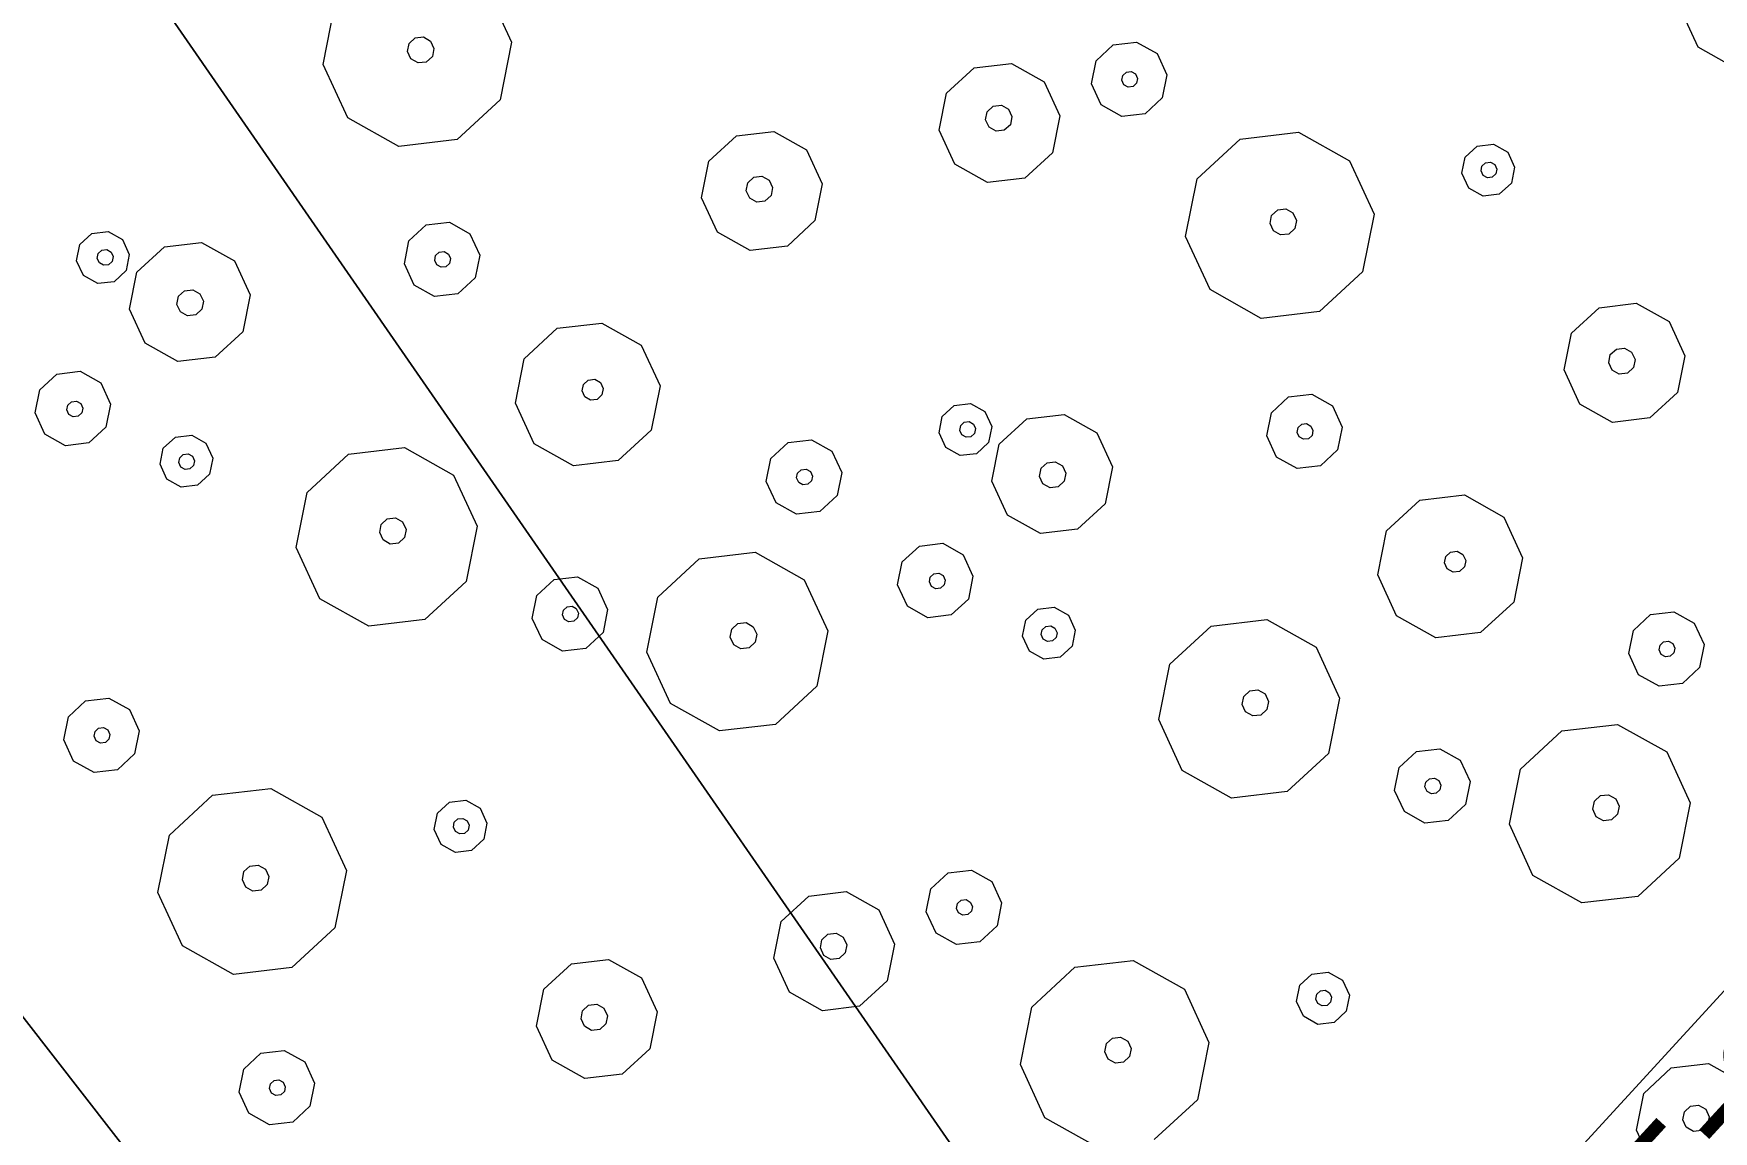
# Model space of a CAD drawing. Header units: metres. Extents: x -2858 to 512, y -1995 to 1252.
# Drawn here: x -940.925 to -937.384, y -873.117 to -870.803 of the extents above; entities that cross this region are included whole.
import ezdxf
from ezdxf.enums import TextEntityAlignment as Align

# ---------------------------------------------------------------- set-up
doc = ezdxf.new("R2010")
doc.units = ezdxf.units.M
for name, color, linetype in [('Calque commun', 7, 'Continuous'), ('Calque11', 7, 'Continuous'), ('Textes', 7, 'Continuous')]:
    doc.layers.add(name, color=color, linetype=linetype)
doc.styles.add('Arial17', font='arial.ttf', dxfattribs={"height": 0.253354})
doc.styles.add('Arial21', font='arial.ttf', dxfattribs={"height": 0.377519})

# ---------------------------------------------------------------- blocks, each defined once
blk = doc.blocks.new('geometrebondepartleger')
at = {"layer": 'Calque11', "color": 7, "linetype": 'Continuous', "lineweight": 9}
blk.add_line((150.3457, 147.4392, 79), (130.1803, 35.9078, 79), dxfattribs=at)
blk = doc.blocks.new('pattern')
at = {"layer": 'Calque commun', "color": 54, "linetype": 'Continuous', "lineweight": 9}
for p, q in [((67.8362, 83.622), (67.819, 83.6992)), ((67.912, 83.6818), (67.9188, 83.6977)), ((67.9157, 83.6649), (67.912, 83.6818)), ((67.9188, 83.6977), (67.9338, 83.7065)), ((67.9338, 83.7065), (67.951, 83.7049)), ((67.951, 83.7049), (67.964, 83.6934)), ((67.9677, 83.6765), (67.9608, 83.6607)), ((67.964, 83.6934), (67.9677, 83.6765)), ((68.0738, 83.6749), (68.0424, 83.6023)), ((67.9287, 83.6535), (67.9157, 83.6649)), ((67.9459, 83.6519), (67.9287, 83.6535)), ((67.9608, 83.6607), (67.9459, 83.6519)), ((67.8955, 83.5696), (67.8362, 83.622)), ((68.0424, 83.6023), (67.9742, 83.5621)), ((67.9742, 83.5621), (67.8955, 83.5696)), ((67.4526, 83.2267), (67.5547, 83.287)), ((67.5547, 83.287), (67.6729, 83.2757)), ((67.6729, 83.2757), (67.7618, 83.1972)), ((67.4053, 83.1178), (67.4526, 83.2267)), ((67.7618, 83.1972), (67.7876, 83.0814)), ((67.4312, 83.002), (67.4053, 83.1178)), ((67.5506, 83.1036), (67.5575, 83.1194)), ((67.5575, 83.1194), (67.5724, 83.1283)), ((67.5724, 83.1283), (67.5897, 83.1266)), ((67.5897, 83.1266), (67.6026, 83.1152)), ((67.6026, 83.1152), (67.6064, 83.0983)), ((67.5544, 83.0867), (67.5506, 83.1036)), ((67.5674, 83.0752), (67.5544, 83.0867)), ((67.5846, 83.0736), (67.5674, 83.0752)), ((67.5995, 83.0824), (67.5846, 83.0736)), ((67.6064, 83.0983), (67.5995, 83.0824)), ((67.7876, 83.0814), (67.7404, 82.9725)), ((67.1841, 83.0256), (67.2267, 83.0507)), ((67.2267, 83.0507), (67.2759, 83.0461)), ((67.2759, 83.0461), (67.313, 83.0133)), ((67.1644, 82.9802), (67.1841, 83.0256)), ((67.313, 83.0133), (67.3237, 82.9651)), ((67.5201, 82.9234), (67.4312, 83.002)), ((67.1752, 82.932), (67.1644, 82.9802)), ((67.2266, 82.9751), (67.2308, 82.9846)), ((67.2289, 82.965), (67.2266, 82.9751)), ((67.2367, 82.9581), (67.2289, 82.965)), ((67.2308, 82.9846), (67.2397, 82.9899)), ((67.2397, 82.9899), (67.25, 82.9889)), ((67.25, 82.9889), (67.2578, 82.9821)), ((67.2601, 82.9719), (67.2559, 82.9624)), ((67.2578, 82.9821), (67.2601, 82.9719)), ((67.3237, 82.9651), (67.304, 82.9197)), ((67.7404, 82.9725), (67.6382, 82.9122)), ((68.2338, 82.9617), (68.2636, 82.9793)), ((68.2636, 82.9793), (68.298, 82.976)), ((68.298, 82.976), (68.324, 82.9531)), ((67.2122, 82.8993), (67.1752, 82.932)), ((67.247, 82.9571), (67.2367, 82.9581)), ((67.2559, 82.9624), (67.247, 82.9571)), ((68.22, 82.9299), (68.2338, 82.9617)), ((68.2275, 82.8962), (68.22, 82.9299)), ((68.2578, 82.9271), (68.2619, 82.9366)), ((68.2619, 82.9366), (68.2709, 82.9419)), ((68.2709, 82.9419), (68.2812, 82.9409)), ((68.2812, 82.9409), (68.289, 82.934)), ((68.289, 82.934), (68.2912, 82.9239)), ((68.324, 82.9531), (68.3315, 82.9193)), ((67.2615, 82.8946), (67.2122, 82.8993)), ((67.304, 82.9197), (67.2615, 82.8946)), ((67.6382, 82.9122), (67.5201, 82.9234)), ((68.2535, 82.8733), (68.2275, 82.8962)), ((68.26, 82.917), (68.2578, 82.9271)), ((68.2678, 82.9101), (68.26, 82.917)), ((68.2782, 82.9091), (68.2678, 82.9101)), ((68.2871, 82.9144), (68.2782, 82.9091)), ((68.2912, 82.9239), (68.2871, 82.9144)), ((68.3315, 82.9193), (68.3177, 82.8876)), ((67.7284, 82.8506), (67.771, 82.8758)), ((67.771, 82.8758), (67.8202, 82.8711)), ((67.8202, 82.8711), (67.8573, 82.8384)), ((68.2879, 82.87), (68.2535, 82.8733)), ((68.3177, 82.8876), (68.2879, 82.87)), ((68.5055, 82.8074), (68.6119, 82.8702)), ((68.6119, 82.8702), (68.735, 82.8585)), ((67.7087, 82.8053), (67.7284, 82.8506)), ((67.8573, 82.8384), (67.868, 82.7901)), ((67.7195, 82.757), (67.7087, 82.8053)), ((67.7709, 82.8001), (67.7751, 82.8097)), ((67.7732, 82.79), (67.7709, 82.8001)), ((67.781, 82.7831), (67.7732, 82.79)), ((67.7751, 82.8097), (67.784, 82.8149)), ((67.784, 82.8149), (67.7943, 82.814)), ((67.8003, 82.7874), (67.7913, 82.7822)), ((67.7943, 82.814), (67.8021, 82.8071)), ((67.8044, 82.797), (67.8003, 82.7874)), ((67.8021, 82.8071), (67.8044, 82.797)), ((67.868, 82.7901), (67.8484, 82.7447)), ((68.4563, 82.6939), (68.5055, 82.8074)), ((67.7566, 82.7243), (67.7195, 82.757)), ((67.7913, 82.7822), (67.781, 82.7831)), ((68.8276, 82.7767), (68.8545, 82.656)), ((67.8058, 82.7196), (67.7566, 82.7243)), ((67.8484, 82.7447), (67.8058, 82.7196)), ((68.4832, 82.5733), (68.4563, 82.6939)), ((68.6175, 82.6782), (68.6244, 82.6941)), ((68.6244, 82.6941), (68.6393, 82.7029)), ((68.6393, 82.7029), (68.6565, 82.7012)), ((68.6565, 82.7012), (68.6695, 82.6898)), ((68.6695, 82.6898), (68.6733, 82.6729)), ((67.3035, 82.6186), (67.3852, 82.6669)), ((67.3852, 82.6669), (67.4797, 82.6579)), ((67.4797, 82.6579), (67.5509, 82.5951)), ((68.6213, 82.6613), (68.6175, 82.6782)), ((68.6343, 82.6499), (68.6213, 82.6613)), ((68.6515, 82.6482), (68.6343, 82.6499)), ((68.6664, 82.657), (68.6515, 82.6482)), ((68.6733, 82.6729), (68.6664, 82.657)), ((68.8545, 82.656), (68.8054, 82.5426)), ((66.7578, 82.589), (66.826, 82.6292)), ((66.826, 82.6292), (66.9047, 82.6217)), ((66.9047, 82.6217), (66.964, 82.5694)), ((67.2657, 82.5315), (67.3035, 82.6186)), ((66.7264, 82.5164), (66.7578, 82.589)), ((67.5509, 82.5951), (67.5715, 82.5024)), ((67.781, 82.5287), (67.8832, 82.589)), ((67.8832, 82.589), (68.0013, 82.5778)), ((68.0013, 82.5778), (68.0903, 82.4992)), ((66.964, 82.5694), (66.9812, 82.4922)), ((67.3874, 82.5329), (67.3994, 82.5399)), ((67.3994, 82.5399), (67.4131, 82.5386)), ((68.5759, 82.4915), (68.4832, 82.5733)), ((68.8054, 82.5426), (68.6989, 82.4798)), ((66.7436, 82.4392), (66.7264, 82.5164)), ((66.8268, 82.5006), (66.8337, 82.5165)), ((66.8337, 82.5165), (66.8486, 82.5253)), ((66.8486, 82.5253), (66.8658, 82.5236)), ((66.8658, 82.5236), (66.8788, 82.5122)), ((66.8788, 82.5122), (66.8825, 82.4953)), ((67.2863, 82.4389), (67.2657, 82.5315)), ((67.3819, 82.5202), (67.3874, 82.5329)), ((67.3849, 82.5067), (67.3819, 82.5202)), ((67.3953, 82.4975), (67.3849, 82.5067)), ((67.4131, 82.5386), (67.4235, 82.5294)), ((67.4265, 82.5159), (67.421, 82.5032)), ((67.4235, 82.5294), (67.4265, 82.5159)), ((67.7338, 82.4198), (67.781, 82.5287)), ((66.8306, 82.4837), (66.8268, 82.5006)), ((66.8435, 82.4723), (66.8306, 82.4837)), ((66.8608, 82.4706), (66.8435, 82.4723)), ((66.8757, 82.4794), (66.8608, 82.4706)), ((66.8825, 82.4953), (66.8757, 82.4794)), ((66.9812, 82.4922), (66.9498, 82.4196)), ((67.4091, 82.4962), (67.3953, 82.4975)), ((67.421, 82.5032), (67.4091, 82.4962)), ((67.5715, 82.5024), (67.5338, 82.4153)), ((68.0903, 82.4992), (68.1161, 82.3834)), ((68.6989, 82.4798), (68.5759, 82.4915)), ((66.8029, 82.3869), (66.7436, 82.4392)), ((67.3575, 82.3761), (67.2863, 82.4389)), ((66.9498, 82.4196), (66.8816, 82.3794)), ((67.5338, 82.4153), (67.452, 82.3671)), ((67.7596, 82.304), (67.7338, 82.4198)), ((67.8791, 82.4056), (67.886, 82.4215)), ((67.8829, 82.3887), (67.8791, 82.4056)), ((67.886, 82.4215), (67.9009, 82.4303)), ((67.9009, 82.4303), (67.9181, 82.4287)), ((67.9181, 82.4287), (67.9311, 82.4172)), ((67.9348, 82.4003), (67.928, 82.3844)), ((67.9311, 82.4172), (67.9348, 82.4003)), ((66.8816, 82.3794), (66.8029, 82.3869)), ((67.452, 82.3671), (67.3575, 82.3761)), ((67.8958, 82.3773), (67.8829, 82.3887)), ((67.9131, 82.3756), (67.8958, 82.3773)), ((67.928, 82.3844), (67.9131, 82.3756)), ((68.1161, 82.3834), (68.0689, 82.2746)), ((66.2286, 82.292), (66.2544, 82.1762)), ((67.8486, 82.2255), (67.7596, 82.304)), ((68.5779, 82.2858), (68.6205, 82.3109)), ((68.6205, 82.3109), (68.6697, 82.3062)), ((68.6697, 82.3062), (68.7067, 82.2735)), ((68.0689, 82.2746), (67.9667, 82.2142)), ((68.5582, 82.2404), (68.5779, 82.2858)), ((68.7067, 82.2735), (68.7175, 82.2253)), ((67.9667, 82.2142), (67.8486, 82.2255)), ((68.569, 82.1922), (68.5582, 82.2404)), ((68.6204, 82.2353), (68.6245, 82.2448)), ((68.6227, 82.2252), (68.6204, 82.2353)), ((68.6305, 82.2183), (68.6227, 82.2252)), ((68.6245, 82.2448), (68.6335, 82.2501)), ((68.6335, 82.2501), (68.6438, 82.2491)), ((68.6497, 82.2226), (68.6408, 82.2173)), ((68.6438, 82.2491), (68.6516, 82.2423)), ((68.6539, 82.2321), (68.6497, 82.2226)), ((68.6516, 82.2423), (68.6539, 82.2321)), ((68.7175, 82.2253), (68.6978, 82.1799)), ((68.606, 82.1594), (68.569, 82.1922)), ((68.6408, 82.2173), (68.6305, 82.2183)), ((68.7929, 82.1754), (68.8611, 82.2156)), ((68.8611, 82.2156), (68.9398, 82.2081)), ((68.9398, 82.2081), (68.9991, 82.1558)), ((66.2544, 82.1762), (66.2072, 82.0673)), ((67.3317, 82.106), (67.3514, 82.1513)), ((67.3514, 82.1513), (67.3939, 82.1765)), ((67.3939, 82.1765), (67.4432, 82.1718)), ((67.4432, 82.1718), (67.4802, 82.1391)), ((68.6553, 82.1548), (68.606, 82.1594)), ((68.6978, 82.1799), (68.6553, 82.1548)), ((68.7615, 82.1029), (68.7929, 82.1754)), ((68.9991, 82.1558), (69.0163, 82.0786)), ((67.398, 82.1104), (67.407, 82.1157)), ((67.407, 82.1157), (67.4173, 82.1147)), ((67.4173, 82.1147), (67.4251, 82.1078)), ((67.4802, 82.1391), (67.491, 82.0908)), ((67.3424, 82.0577), (67.3317, 82.106)), ((67.3939, 82.1009), (67.398, 82.1104)), ((67.3961, 82.0907), (67.3939, 82.1009)), ((67.4039, 82.0839), (67.3961, 82.0907)), ((67.4143, 82.0829), (67.4039, 82.0839)), ((67.4232, 82.0881), (67.4143, 82.0829)), ((67.4273, 82.0977), (67.4232, 82.0881)), ((67.4251, 82.1078), (67.4273, 82.0977)), ((67.491, 82.0908), (67.4713, 82.0454)), ((68.7787, 82.0256), (68.7615, 82.1029)), ((68.8545, 82.0855), (68.8614, 82.1014)), ((68.8582, 82.0686), (68.8545, 82.0855)), ((68.8614, 82.1014), (68.8763, 82.1102)), ((68.8763, 82.1102), (68.8935, 82.1085)), ((68.8935, 82.1085), (68.9064, 82.0971)), ((68.9102, 82.0802), (68.9033, 82.0643)), ((68.9064, 82.0971), (68.9102, 82.0802)), ((69.0163, 82.0786), (68.9848, 82.006)), ((66.6868, 82.0247), (66.7006, 82.0565)), ((66.7006, 82.0565), (66.7304, 82.0741)), ((66.7304, 82.0741), (66.7649, 82.0708)), ((66.7649, 82.0708), (66.7908, 82.0479)), ((66.7908, 82.0479), (66.7983, 82.0141)), ((67.3795, 82.025), (67.3424, 82.0577)), ((67.4713, 82.0454), (67.4287, 82.0203)), ((68.8712, 82.0571), (68.8582, 82.0686)), ((68.8884, 82.0555), (68.8712, 82.0571)), ((68.9033, 82.0643), (68.8884, 82.0555)), ((66.6944, 81.991), (66.6868, 82.0247)), ((66.7246, 82.0219), (66.7288, 82.0314)), ((66.7269, 82.0118), (66.7246, 82.0219)), ((66.7347, 82.0049), (66.7269, 82.0118)), ((66.7288, 82.0314), (66.7377, 82.0367)), ((66.7377, 82.0367), (66.748, 82.0357)), ((66.7539, 82.0092), (66.745, 82.0039)), ((66.748, 82.0357), (66.7558, 82.0288)), ((66.7581, 82.0187), (66.7539, 82.0092)), ((66.7558, 82.0288), (66.7581, 82.0187)), ((66.7983, 82.0141), (66.7846, 81.9824)), ((67.4287, 82.0203), (67.3795, 82.025)), ((68.0319, 81.986), (68.0457, 82.0178)), ((68.0457, 82.0178), (68.0755, 82.0354)), ((68.0755, 82.0354), (68.1099, 82.0321)), ((68.1099, 82.0321), (68.1359, 82.0092)), ((68.1359, 82.0092), (68.1434, 81.9754)), ((68.838, 81.9733), (68.7787, 82.0256)), ((66.7203, 81.9681), (66.6944, 81.991)), ((66.745, 82.0039), (66.7347, 82.0049)), ((66.7846, 81.9824), (66.7548, 81.9648)), ((68.0394, 81.9522), (68.0319, 81.986)), ((68.0714, 81.9833), (68.0755, 81.9928)), ((68.0736, 81.9731), (68.0714, 81.9833)), ((68.0814, 81.9663), (68.0736, 81.9731)), ((68.0755, 81.9928), (68.0844, 81.9981)), ((68.0844, 81.9981), (68.0948, 81.9971)), ((68.0948, 81.9971), (68.1025, 81.9902)), ((68.1048, 81.9801), (68.1007, 81.9706)), ((68.1025, 81.9902), (68.1048, 81.9801)), ((68.1434, 81.9754), (68.1296, 81.9436)), ((68.9167, 81.9658), (68.838, 81.9733)), ((68.9848, 82.006), (68.9167, 81.9658)), ((66.7548, 81.9648), (66.7203, 81.9681)), ((66.9723, 81.9022), (67.0788, 81.965)), ((67.0788, 81.965), (67.2018, 81.9533)), ((67.2018, 81.9533), (67.2945, 81.8715)), ((68.0654, 81.9293), (68.0394, 81.9522)), ((68.0917, 81.9653), (68.0814, 81.9663)), ((68.1007, 81.9706), (68.0917, 81.9653)), ((68.1296, 81.9436), (68.0998, 81.926)), ((69.2335, 81.8979), (69.3016, 81.9381)), ((69.3016, 81.9381), (69.3804, 81.9306)), ((66.9231, 81.7888), (66.9723, 81.9022)), ((68.0998, 81.926), (68.0654, 81.9293)), ((69.3804, 81.9306), (69.4397, 81.8782)), ((67.2945, 81.8715), (67.3213, 81.7508)), ((67.7369, 81.8467), (67.8051, 81.8869)), ((67.8051, 81.8869), (67.8838, 81.8794)), ((67.8838, 81.8794), (67.9431, 81.8271)), ((69.202, 81.8253), (69.2335, 81.8979)), ((69.4397, 81.8782), (69.4569, 81.801)), ((67.7055, 81.7741), (67.7369, 81.8467)), ((69.3094, 81.8253), (69.3243, 81.8341)), ((69.3243, 81.8341), (69.3415, 81.8325)), ((69.3415, 81.8325), (69.3545, 81.821)), ((67.0912, 81.7889), (67.1061, 81.7977)), ((67.1061, 81.7977), (67.1234, 81.7961)), ((67.1234, 81.7961), (67.1363, 81.7846)), ((67.9431, 81.8271), (67.9603, 81.7499)), ((68.1047, 81.7811), (68.1472, 81.8062)), ((68.1472, 81.8062), (68.1965, 81.8015)), ((68.1965, 81.8015), (68.2335, 81.7688)), ((69.2192, 81.7481), (69.202, 81.8253)), ((69.3025, 81.8094), (69.3094, 81.8253)), ((69.3062, 81.7925), (69.3025, 81.8094)), ((69.3582, 81.8041), (69.3513, 81.7882)), ((69.3545, 81.821), (69.3582, 81.8041)), ((69.4569, 81.801), (69.4254, 81.7284)), ((66.95, 81.6681), (66.9231, 81.7888)), ((67.0844, 81.773), (67.0912, 81.7889)), ((67.0881, 81.7561), (67.0844, 81.773)), ((67.1401, 81.7677), (67.1332, 81.7518)), ((67.1363, 81.7846), (67.1401, 81.7677)), ((67.7227, 81.6969), (67.7055, 81.7741)), ((67.8057, 81.7665), (67.8126, 81.7823)), ((67.8095, 81.7496), (67.8057, 81.7665)), ((67.8126, 81.7823), (67.8275, 81.7911)), ((67.8275, 81.7911), (67.8447, 81.7895)), ((67.8447, 81.7895), (67.8577, 81.778)), ((67.8615, 81.7611), (67.8546, 81.7453)), ((67.8577, 81.778), (67.8615, 81.7611)), ((68.085, 81.7357), (68.1047, 81.7811)), ((68.2335, 81.7688), (68.2443, 81.7206)), ((69.3192, 81.7811), (69.3062, 81.7925)), ((69.3364, 81.7794), (69.3192, 81.7811)), ((69.3513, 81.7882), (69.3364, 81.7794)), ((67.1011, 81.7447), (67.0881, 81.7561)), ((67.1183, 81.743), (67.1011, 81.7447)), ((67.1332, 81.7518), (67.1183, 81.743)), ((67.3213, 81.7508), (67.2722, 81.6374)), ((67.8224, 81.7381), (67.8095, 81.7496)), ((67.8397, 81.7365), (67.8224, 81.7381)), ((67.8546, 81.7453), (67.8397, 81.7365)), ((67.9603, 81.7499), (67.9289, 81.6773)), ((68.0958, 81.6875), (68.085, 81.7357)), ((68.1459, 81.7335), (68.15, 81.7431)), ((68.1482, 81.7234), (68.1459, 81.7335)), ((68.15, 81.7431), (68.159, 81.7483)), ((68.159, 81.7483), (68.1693, 81.7473)), ((68.1693, 81.7473), (68.1771, 81.7405)), ((68.1794, 81.7303), (68.1752, 81.7208)), ((68.1771, 81.7405), (68.1794, 81.7303)), ((69.2785, 81.6957), (69.2192, 81.7481)), ((69.4254, 81.7284), (69.3573, 81.6882)), ((67.782, 81.6446), (67.7227, 81.6969)), ((68.1559, 81.7165), (68.1482, 81.7234)), ((68.1663, 81.7155), (68.1559, 81.7165)), ((68.1752, 81.7208), (68.1663, 81.7155)), ((68.2443, 81.7206), (68.2246, 81.6752)), ((68.3951, 81.6303), (68.4972, 81.6906)), ((68.4972, 81.6906), (68.6154, 81.6794)), ((69.3573, 81.6882), (69.2785, 81.6957)), ((67.0427, 81.5863), (66.95, 81.6681)), ((67.9289, 81.6773), (67.8607, 81.6371)), ((68.1328, 81.6547), (68.0958, 81.6875)), ((68.182, 81.65), (68.1328, 81.6547)), ((68.2246, 81.6752), (68.182, 81.65)), ((68.6154, 81.6794), (68.7043, 81.6008)), ((67.2722, 81.6374), (67.1657, 81.5746)), ((67.8607, 81.6371), (67.782, 81.6446)), ((68.3478, 81.5214), (68.3951, 81.6303)), ((67.1657, 81.5746), (67.0427, 81.5863)), ((67.8295, 81.5685), (67.8433, 81.6003)), ((67.8433, 81.6003), (67.8731, 81.6178)), ((67.8693, 81.5776), (67.8782, 81.5829)), ((67.8731, 81.6178), (67.9075, 81.6146)), ((67.8782, 81.5829), (67.8886, 81.5819)), ((67.9075, 81.6146), (67.9335, 81.5917)), ((67.9335, 81.5917), (67.941, 81.5579)), ((68.7043, 81.6008), (68.7301, 81.485)), ((67.837, 81.5347), (67.8295, 81.5685)), ((67.8652, 81.5681), (67.8693, 81.5776)), ((67.8674, 81.558), (67.8652, 81.5681)), ((67.8752, 81.5511), (67.8674, 81.558)), ((67.8855, 81.5501), (67.8752, 81.5511)), ((67.8945, 81.5554), (67.8855, 81.5501)), ((67.8886, 81.5819), (67.8963, 81.5751)), ((67.8986, 81.5649), (67.8945, 81.5554)), ((67.8963, 81.5751), (67.8986, 81.5649)), ((67.941, 81.5579), (67.9272, 81.5261)), ((67.863, 81.5118), (67.837, 81.5347)), ((67.9272, 81.5261), (67.8974, 81.5085)), ((68.3736, 81.4056), (68.3478, 81.5214)), ((68.4931, 81.5072), (68.5, 81.5231)), ((68.5, 81.5231), (68.5149, 81.5319)), ((68.5149, 81.5319), (68.5322, 81.5302)), ((68.5322, 81.5302), (68.5451, 81.5188)), ((68.5451, 81.5188), (68.5489, 81.5019)), ((67.8974, 81.5085), (67.863, 81.5118)), ((68.4969, 81.4903), (68.4931, 81.5072)), ((68.5099, 81.4789), (68.4969, 81.4903)), ((68.5271, 81.4772), (68.5099, 81.4789)), ((68.542, 81.486), (68.5271, 81.4772)), ((68.5489, 81.5019), (68.542, 81.486)), ((68.7301, 81.485), (68.6829, 81.3761)), ((69.827, 81.4602), (69.8696, 81.4853)), ((69.8696, 81.4853), (69.9188, 81.4806)), ((69.9188, 81.4806), (69.9559, 81.4479)), ((68.1266, 81.4292), (68.1692, 81.4544)), ((68.1692, 81.4544), (68.2184, 81.4497)), ((68.2184, 81.4497), (68.2555, 81.417)), ((69.8074, 81.4148), (69.827, 81.4602)), ((69.9559, 81.4479), (69.9666, 81.3996)), ((68.1069, 81.3839), (68.1266, 81.4292)), ((68.2555, 81.417), (68.2662, 81.3687)), ((69.8181, 81.3666), (69.8074, 81.4148)), ((69.8696, 81.4097), (69.8737, 81.4192)), ((69.8718, 81.3996), (69.8696, 81.4097)), ((69.8737, 81.4192), (69.8826, 81.4245)), ((69.8826, 81.4245), (69.893, 81.4235)), ((69.893, 81.4235), (69.9007, 81.4166)), ((69.903, 81.4065), (69.8989, 81.397)), ((69.9007, 81.4166), (69.903, 81.4065)), ((67.025, 81.3352), (67.0447, 81.3806)), ((67.0447, 81.3806), (67.0873, 81.4057)), ((67.0873, 81.4057), (67.1365, 81.401)), ((67.1365, 81.401), (67.1736, 81.3683)), ((68.1177, 81.3356), (68.1069, 81.3839)), ((68.1691, 81.3788), (68.1733, 81.3883)), ((68.1714, 81.3686), (68.1691, 81.3788)), ((68.1733, 81.3883), (68.1822, 81.3936)), ((68.1822, 81.3936), (68.1925, 81.3926)), ((68.1925, 81.3926), (68.2003, 81.3857)), ((68.2026, 81.3756), (68.1984, 81.366)), ((68.2003, 81.3857), (68.2026, 81.3756)), ((68.4626, 81.3271), (68.3736, 81.4056)), ((68.6829, 81.3761), (68.5807, 81.3158)), ((69.1763, 81.3653), (69.2061, 81.3829)), ((69.2061, 81.3829), (69.2405, 81.3796)), ((69.2405, 81.3796), (69.2665, 81.3567)), ((69.8796, 81.3927), (69.8718, 81.3996)), ((69.8899, 81.3917), (69.8796, 81.3927)), ((69.8989, 81.397), (69.8899, 81.3917)), ((69.9666, 81.3996), (69.947, 81.3543)), ((67.0358, 81.287), (67.025, 81.3352)), ((67.0872, 81.3301), (67.0914, 81.3396)), ((67.0914, 81.3396), (67.1003, 81.3449)), ((67.1003, 81.3449), (67.1106, 81.3439)), ((67.1106, 81.3439), (67.1184, 81.3371)), ((67.1184, 81.3371), (67.1207, 81.3269)), ((67.1736, 81.3683), (67.1843, 81.3201)), ((68.1547, 81.3029), (68.1177, 81.3356)), ((68.1792, 81.3618), (68.1714, 81.3686)), ((68.1895, 81.3608), (68.1792, 81.3618)), ((68.1984, 81.366), (68.1895, 81.3608)), ((68.2662, 81.3687), (68.2465, 81.3233)), ((69.1625, 81.3336), (69.1763, 81.3653)), ((69.2003, 81.3307), (69.2044, 81.3403)), ((69.2044, 81.3403), (69.2134, 81.3455)), ((69.2134, 81.3455), (69.2237, 81.3446)), ((69.2237, 81.3446), (69.2315, 81.3377)), ((69.2315, 81.3377), (69.2337, 81.3275)), ((69.2665, 81.3567), (69.274, 81.323)), ((69.8552, 81.3338), (69.8181, 81.3666)), ((69.947, 81.3543), (69.9044, 81.3291)), ((67.0895, 81.32), (67.0872, 81.3301)), ((67.0973, 81.3131), (67.0895, 81.32)), ((67.1076, 81.3121), (67.0973, 81.3131)), ((67.1166, 81.3174), (67.1076, 81.3121)), ((67.1207, 81.3269), (67.1166, 81.3174)), ((67.1843, 81.3201), (67.1647, 81.2747)), ((67.2598, 81.2702), (67.3279, 81.3105)), ((67.3279, 81.3105), (67.4066, 81.3029)), ((67.4066, 81.3029), (67.4659, 81.2506)), ((68.204, 81.2982), (68.1547, 81.3029)), ((68.2465, 81.3233), (68.204, 81.2982)), ((68.5807, 81.3158), (68.4626, 81.3271)), ((69.17, 81.2998), (69.1625, 81.3336)), ((69.196, 81.2769), (69.17, 81.2998)), ((69.2026, 81.3206), (69.2003, 81.3307)), ((69.2103, 81.3137), (69.2026, 81.3206)), ((69.2207, 81.3127), (69.2103, 81.3137)), ((69.2296, 81.318), (69.2207, 81.3127)), ((69.2337, 81.3275), (69.2296, 81.318)), ((69.274, 81.323), (69.2602, 81.2912)), ((69.9044, 81.3291), (69.8552, 81.3338)), ((67.0729, 81.2542), (67.0358, 81.287)), ((67.1647, 81.2747), (67.1221, 81.2496)), ((67.2283, 81.1977), (67.2598, 81.2702)), ((68.6709, 81.2543), (68.7135, 81.2794)), ((68.7135, 81.2794), (68.7627, 81.2747)), ((68.7627, 81.2747), (68.7998, 81.242)), ((69.2304, 81.2736), (69.196, 81.2769)), ((69.2602, 81.2912), (69.2304, 81.2736)), ((69.448, 81.211), (69.5544, 81.2738)), ((69.5544, 81.2738), (69.6775, 81.2621)), ((67.1221, 81.2496), (67.0729, 81.2542)), ((67.4659, 81.2506), (67.4831, 81.1734)), ((68.6512, 81.2089), (68.6709, 81.2543)), ((68.7998, 81.242), (68.8105, 81.1937)), ((69.6775, 81.2621), (69.7701, 81.1803)), ((67.2455, 81.1204), (67.2283, 81.1977)), ((67.3213, 81.1803), (67.3282, 81.1962)), ((67.3282, 81.1962), (67.3431, 81.205)), ((67.3431, 81.205), (67.3603, 81.2033)), ((67.3603, 81.2033), (67.3733, 81.1919)), ((68.662, 81.1607), (68.6512, 81.2089)), ((68.7134, 81.2038), (68.7176, 81.2133)), ((68.7157, 81.1937), (68.7134, 81.2038)), ((68.7235, 81.1868), (68.7157, 81.1937)), ((68.7176, 81.2133), (68.7265, 81.2186)), ((68.7265, 81.2186), (68.7368, 81.2176)), ((68.7368, 81.2176), (68.7446, 81.2107)), ((68.7469, 81.2006), (68.7428, 81.1911)), ((68.7446, 81.2107), (68.7469, 81.2006)), ((68.8105, 81.1937), (68.7909, 81.1484)), ((69.3988, 81.0976), (69.448, 81.211)), ((67.3251, 81.1634), (67.3213, 81.1803)), ((67.338, 81.1519), (67.3251, 81.1634)), ((67.3702, 81.1591), (67.3553, 81.1503)), ((67.377, 81.175), (67.3702, 81.1591)), ((67.3733, 81.1919), (67.377, 81.175)), ((67.4831, 81.1734), (67.4517, 81.1008)), ((68.6991, 81.1279), (68.662, 81.1607)), ((68.7338, 81.1858), (68.7235, 81.1868)), ((68.7428, 81.1911), (68.7338, 81.1858)), ((69.7701, 81.1803), (69.797, 81.0597)), ((67.3553, 81.1503), (67.338, 81.1519)), ((68.7483, 81.1232), (68.6991, 81.1279)), ((68.7909, 81.1484), (68.7483, 81.1232)), ((67.3048, 81.0681), (67.2455, 81.1204)), ((67.4517, 81.1008), (67.3836, 81.0606)), ((69.4257, 80.9769), (69.3988, 81.0976)), ((69.56, 81.0819), (69.5669, 81.0977)), ((69.5669, 81.0977), (69.5818, 81.1065)), ((69.5818, 81.1065), (69.5991, 81.1049)), ((69.5991, 81.1049), (69.612, 81.0934)), ((69.612, 81.0934), (69.6158, 81.0765)), ((67.3836, 81.0606), (67.3048, 81.0681)), ((68.246, 81.0223), (68.3277, 81.0705)), ((68.3277, 81.0705), (68.4222, 81.0615)), ((68.4222, 81.0615), (68.4934, 80.9987)), ((69.5638, 81.065), (69.56, 81.0819)), ((69.5768, 81.0535), (69.5638, 81.065)), ((69.594, 81.0519), (69.5768, 81.0535)), ((69.6089, 81.0607), (69.594, 81.0519)), ((69.6158, 81.0765), (69.6089, 81.0607)), ((69.797, 81.0597), (69.7478, 80.9463)), ((67.7003, 80.9927), (67.7685, 81.0329)), ((67.7685, 81.0329), (67.8472, 81.0254)), ((67.8472, 81.0254), (67.9065, 80.973)), ((68.2082, 80.9352), (68.246, 81.0223)), ((67.6689, 80.9201), (67.7003, 80.9927)), ((68.4934, 80.9987), (68.514, 80.9061)), ((68.7235, 80.9324), (68.8257, 80.9927)), ((68.8257, 80.9927), (68.9438, 80.9814)), ((68.9438, 80.9814), (69.0328, 80.9029)), ((67.9065, 80.973), (67.9237, 80.8958)), ((69.5184, 80.8951), (69.4257, 80.9769)), ((69.7478, 80.9463), (69.6414, 80.8834)), ((67.6861, 80.8429), (67.6689, 80.9201)), ((67.7693, 80.9042), (67.7762, 80.9201)), ((67.7762, 80.9201), (67.7911, 80.9289)), ((67.7911, 80.9289), (67.8083, 80.9273)), ((67.8083, 80.9273), (67.8213, 80.9158)), ((67.8213, 80.9158), (67.825, 80.8989)), ((68.2289, 80.8425), (68.2082, 80.9352)), ((68.3244, 80.9238), (68.3299, 80.9365)), ((68.3274, 80.9103), (68.3244, 80.9238)), ((68.3378, 80.9011), (68.3274, 80.9103)), ((68.3299, 80.9365), (68.3419, 80.9436)), ((68.3419, 80.9436), (68.3556, 80.9422)), ((68.3556, 80.9422), (68.366, 80.9331)), ((68.369, 80.9196), (68.3635, 80.9069)), ((68.366, 80.9331), (68.369, 80.9196)), ((68.6763, 80.8235), (68.7235, 80.9324)), ((67.7731, 80.8873), (67.7693, 80.9042)), ((67.786, 80.8759), (67.7731, 80.8873)), ((67.8033, 80.8743), (67.786, 80.8759)), ((67.8182, 80.883), (67.8033, 80.8743)), ((67.825, 80.8989), (67.8182, 80.883)), ((67.9237, 80.8958), (67.8923, 80.8232)), ((68.3516, 80.8998), (68.3378, 80.9011)), ((68.3635, 80.9069), (68.3516, 80.8998)), ((68.514, 80.9061), (68.4763, 80.819)), ((69.0328, 80.9029), (69.0586, 80.7871)), ((69.6414, 80.8834), (69.5184, 80.8951)), ((67.7454, 80.7905), (67.6861, 80.8429)), ((68.3, 80.7797), (68.2289, 80.8425)), ((67.8923, 80.8232), (67.8241, 80.783)), ((68.4763, 80.819), (68.3945, 80.7707)), ((68.7021, 80.7077), (68.6763, 80.8235)), ((68.8216, 80.8093), (68.8285, 80.8251)), ((68.8254, 80.7924), (68.8216, 80.8093)), ((68.8285, 80.8251), (68.8434, 80.8339)), ((68.8434, 80.8339), (68.8606, 80.8323)), ((68.8606, 80.8323), (68.8736, 80.8209)), ((68.8773, 80.804), (68.8705, 80.7881)), ((68.8736, 80.8209), (68.8773, 80.804)), ((67.8241, 80.783), (67.7454, 80.7905)), ((68.3945, 80.7707), (68.3, 80.7797)), ((68.8383, 80.7809), (68.8254, 80.7924)), ((68.8556, 80.7793), (68.8383, 80.7809)), ((68.8705, 80.7881), (68.8556, 80.7793)), ((69.0586, 80.7871), (69.0114, 80.6782)), ((68.7911, 80.6291), (68.7021, 80.7077)), ((69.5204, 80.6894), (69.563, 80.7146)), ((69.563, 80.7146), (69.6122, 80.7099)), ((69.6122, 80.7099), (69.6492, 80.6772)), ((69.0114, 80.6782), (68.9092, 80.6179)), ((69.5007, 80.6441), (69.5204, 80.6894)), ((69.6492, 80.6772), (69.66, 80.6289)), ((68.9092, 80.6179), (68.7911, 80.6291)), ((69.5115, 80.5958), (69.5007, 80.6441)), ((69.5629, 80.6389), (69.567, 80.6485)), ((69.5652, 80.6288), (69.5629, 80.6389)), ((69.573, 80.6219), (69.5652, 80.6288)), ((69.567, 80.6485), (69.576, 80.6537)), ((69.576, 80.6537), (69.5863, 80.6528)), ((69.5863, 80.6528), (69.5941, 80.6459)), ((69.5964, 80.6358), (69.5922, 80.6262)), ((69.5941, 80.6459), (69.5964, 80.6358)), ((69.66, 80.6289), (69.6403, 80.5835)), ((69.5485, 80.5631), (69.5115, 80.5958)), ((69.5833, 80.621), (69.573, 80.6219)), ((69.5922, 80.6262), (69.5833, 80.621)), ((68.2939, 80.555), (68.3364, 80.5801)), ((68.3364, 80.5801), (68.3857, 80.5754)), ((68.3857, 80.5754), (68.4227, 80.5427)), ((69.5978, 80.5584), (69.5485, 80.5631)), ((69.6403, 80.5835), (69.5978, 80.5584)), ((68.2742, 80.5096), (68.2939, 80.555)), ((68.4227, 80.5427), (68.4335, 80.4944)), ((68.2849, 80.4614), (68.2742, 80.5096)), ((68.3364, 80.5045), (68.3405, 80.514)), ((68.3386, 80.4944), (68.3364, 80.5045)), ((68.3464, 80.4875), (68.3386, 80.4944)), ((68.3405, 80.514), (68.3494, 80.5193)), ((68.3568, 80.4865), (68.3464, 80.4875)), ((68.3494, 80.5193), (68.3598, 80.5183)), ((68.3657, 80.4918), (68.3568, 80.4865)), ((68.3598, 80.5183), (68.3676, 80.5114)), ((68.3698, 80.5013), (68.3657, 80.4918)), ((68.3676, 80.5114), (68.3698, 80.5013)), ((68.4335, 80.4944), (68.4138, 80.4491)), ((68.322, 80.4286), (68.2849, 80.4614)), ((68.3712, 80.4239), (68.322, 80.4286)), ((68.4138, 80.4491), (68.3712, 80.4239)), ((68.9744, 80.3897), (68.9882, 80.4214)), ((68.9882, 80.4214), (69.018, 80.439)), ((69.018, 80.439), (69.0524, 80.4357)), ((69.0524, 80.4357), (69.0784, 80.4128)), ((68.9819, 80.3559), (68.9744, 80.3897)), ((69.0138, 80.3869), (69.018, 80.3964)), ((69.0161, 80.3768), (69.0138, 80.3869)), ((69.018, 80.3964), (69.0269, 80.4017)), ((69.0269, 80.4017), (69.0373, 80.4007)), ((69.0373, 80.4007), (69.045, 80.3939)), ((69.0473, 80.3837), (69.0432, 80.3742)), ((69.045, 80.3939), (69.0473, 80.3837)), ((69.0859, 80.379), (69.0721, 80.3473)), ((69.0784, 80.4128), (69.0859, 80.379)), ((67.9148, 80.3058), (68.0213, 80.3686)), ((68.0213, 80.3686), (68.1443, 80.3569)), ((68.1443, 80.3569), (68.237, 80.2751)), ((69.0079, 80.333), (68.9819, 80.3559)), ((69.0239, 80.3699), (69.0161, 80.3768)), ((69.0342, 80.3689), (69.0239, 80.3699)), ((69.0432, 80.3742), (69.0342, 80.3689)), ((69.0721, 80.3473), (69.0423, 80.3297)), ((69.0423, 80.3297), (69.0079, 80.333)), ((67.8656, 80.1924), (67.9148, 80.3058)), ((68.237, 80.2751), (68.2638, 80.1545)), ((68.6794, 80.2504), (68.7476, 80.2906)), ((68.7476, 80.2906), (68.8263, 80.2831)), ((68.8263, 80.2831), (68.8856, 80.2307)), ((68.648, 80.1778), (68.6794, 80.2504)), ((68.8856, 80.2307), (68.9028, 80.1535)), ((69.0472, 80.1847), (69.0897, 80.2099)), ((69.0897, 80.2099), (69.139, 80.2052)), ((69.139, 80.2052), (69.176, 80.1725)), ((68.0269, 80.1767), (68.0337, 80.1925)), ((68.0306, 80.1598), (68.0269, 80.1767)), ((68.0337, 80.1925), (68.0486, 80.2013)), ((68.0486, 80.2013), (68.0659, 80.1997)), ((68.0659, 80.1997), (68.0788, 80.1882)), ((68.0826, 80.1713), (68.0757, 80.1555)), ((68.0788, 80.1882), (68.0826, 80.1713)), ((68.6652, 80.1006), (68.648, 80.1778)), ((68.7482, 80.1701), (68.7551, 80.186)), ((68.752, 80.1532), (68.7482, 80.1701)), ((68.7551, 80.186), (68.77, 80.1948)), ((68.77, 80.1948), (68.7872, 80.1931)), ((68.7872, 80.1931), (68.8002, 80.1817)), ((68.8002, 80.1817), (68.804, 80.1648)), ((69.0275, 80.1394), (69.0472, 80.1847)), ((69.176, 80.1725), (69.1868, 80.1242)), ((68.0436, 80.1483), (68.0306, 80.1598)), ((68.0608, 80.1467), (68.0436, 80.1483)), ((68.0757, 80.1555), (68.0608, 80.1467)), ((68.2638, 80.1545), (68.2147, 80.0411)), ((68.7649, 80.1418), (68.752, 80.1532)), ((68.7822, 80.1401), (68.7649, 80.1418)), ((68.7971, 80.1489), (68.7822, 80.1401)), ((68.804, 80.1648), (68.7971, 80.1489)), ((68.9028, 80.1535), (68.8714, 80.0809)), ((69.0383, 80.0911), (69.0275, 80.1394)), ((69.0884, 80.1372), (69.0925, 80.1467)), ((69.0907, 80.127), (69.0884, 80.1372)), ((69.0925, 80.1467), (69.1015, 80.152)), ((69.1015, 80.152), (69.1118, 80.151)), ((69.1118, 80.151), (69.1196, 80.1441)), ((69.1218, 80.134), (69.1177, 80.1245)), ((69.1196, 80.1441), (69.1218, 80.134)), ((68.7245, 80.0482), (68.6652, 80.1006)), ((69.0984, 80.1202), (69.0907, 80.127)), ((69.1088, 80.1192), (69.0984, 80.1202)), ((69.1177, 80.1245), (69.1088, 80.1192)), ((69.1868, 80.1242), (69.1671, 80.0788)), ((68.8714, 80.0809), (68.8032, 80.0407)), ((69.0753, 80.0584), (69.0383, 80.0911)), ((69.1671, 80.0788), (69.1245, 80.0537)), ((68.2147, 80.0411), (68.1082, 79.9782)), ((68.8032, 80.0407), (68.7245, 80.0482)), ((69.1245, 80.0537), (69.0753, 80.0584)), ((68.772, 79.9721), (68.7858, 80.0039)), ((68.7858, 80.0039), (68.8156, 80.0215)), ((68.8156, 80.0215), (68.85, 80.0182)), ((68.85, 80.0182), (68.876, 79.9953)), ((68.876, 79.9953), (68.8835, 79.9615)), ((68.7795, 79.9384), (68.772, 79.9721)), ((68.8077, 79.9718), (68.8118, 79.9813)), ((68.8099, 79.9616), (68.8077, 79.9718)), ((68.8177, 79.9548), (68.8099, 79.9616)), ((68.8118, 79.9813), (68.8207, 79.9866)), ((68.828, 79.9538), (68.8177, 79.9548)), ((68.8207, 79.9866), (68.8311, 79.9856)), ((68.837, 79.9591), (68.828, 79.9538)), ((68.8311, 79.9856), (68.8388, 79.9787)), ((68.8411, 79.9686), (68.837, 79.9591)), ((68.8388, 79.9787), (68.8411, 79.9686)), ((68.8835, 79.9615), (68.8697, 79.9298)), ((68.8055, 79.9155), (68.7795, 79.9384)), ((68.8697, 79.9298), (68.8399, 79.9122)), ((68.8399, 79.9122), (68.8055, 79.9155))]:
    blk.add_line(p, q, dxfattribs=at)
at = {"layer": 'Calque commun', "color": 7, "linetype": 'Continuous', "lineweight": 9}
mesh = blk.add_polyface(dxfattribs=at)
corners = [(70.8497, 113.5412), (53.8349, 19.1692), (74.7282, 106.3237), (76.0435, 113.5984), (74.769, 106.1763), (58.8077, 18.2701), (114.1703, 105.207), (114.1703, 98.5387)]
mesh.append_faces([[corners[k] for k in face] for face in [(3, 4, 6)]], dxfattribs={"vtx0": -1, "vtx1": -1, "color": 7})
mesh.append_faces([[corners[k] for k in face] for face in [(3, 2, 4)]], dxfattribs={"vtx0": -1, "vtx2": -1, "color": 7})
mesh.append_faces([[corners[k] for k in face] for face in [(5, 2, 1)]], dxfattribs={"vtx1": -1, "color": 7})
mesh.append_faces([[corners[k] for k in face] for face in [(0, 1, 2), (3, 0, 2)]], dxfattribs={"vtx1": -1, "vtx2": -1, "color": 7})
mesh.append_faces([[corners[k] for k in face] for face in [(4, 7, 6)]], dxfattribs={"vtx2": -1, "color": 7})

msp = doc.modelspace()

# ---------------------------------------------------------------- linework, layer by layer
at = {"layer": 'Calque commun', "color": 7, "linetype": 'Continuous', "lineweight": 9}
msp.add_line((-936.7314, -872.1328), (-941.8235, -877.6886), dxfattribs=at)

# ---------------------------------------------------------------- block references
at = {"layer": 'Calque commun', "color": 0, "linetype": 'ByBlock', "lineweight": -2, "rotation": 228.1617603435354}
for name, p in [('geometrebondepartleger', (-916.0371, -706.7784)), ('pattern', (-954.4467, -766.6559))]:
    msp.add_blockref(name, p, dxfattribs=at)

# ---------------------------------------------------------------- texts
at = {"layer": 'Textes', "color": 5, "linetype": 'ByBlock', "lineweight": -2}
for s, height, rotation, style, p in [('HAIE EXISTANTE DU STADE', 0.966411, 308.1618, 'Arial21', (-949.6028, -872.0024)), ('133.00-126.80=6.20  6.20:2=3.10  3.10<3.72', 0.253354, 227.4934, 'Arial17', (-936.7314, -872.1328))]:
    msp.add_text(s, height=height, rotation=rotation, dxfattribs=dict(at, style=style)).set_placement(p, align=Align.BOTTOM_LEFT)

doc.saveas('drawing.dxf')
